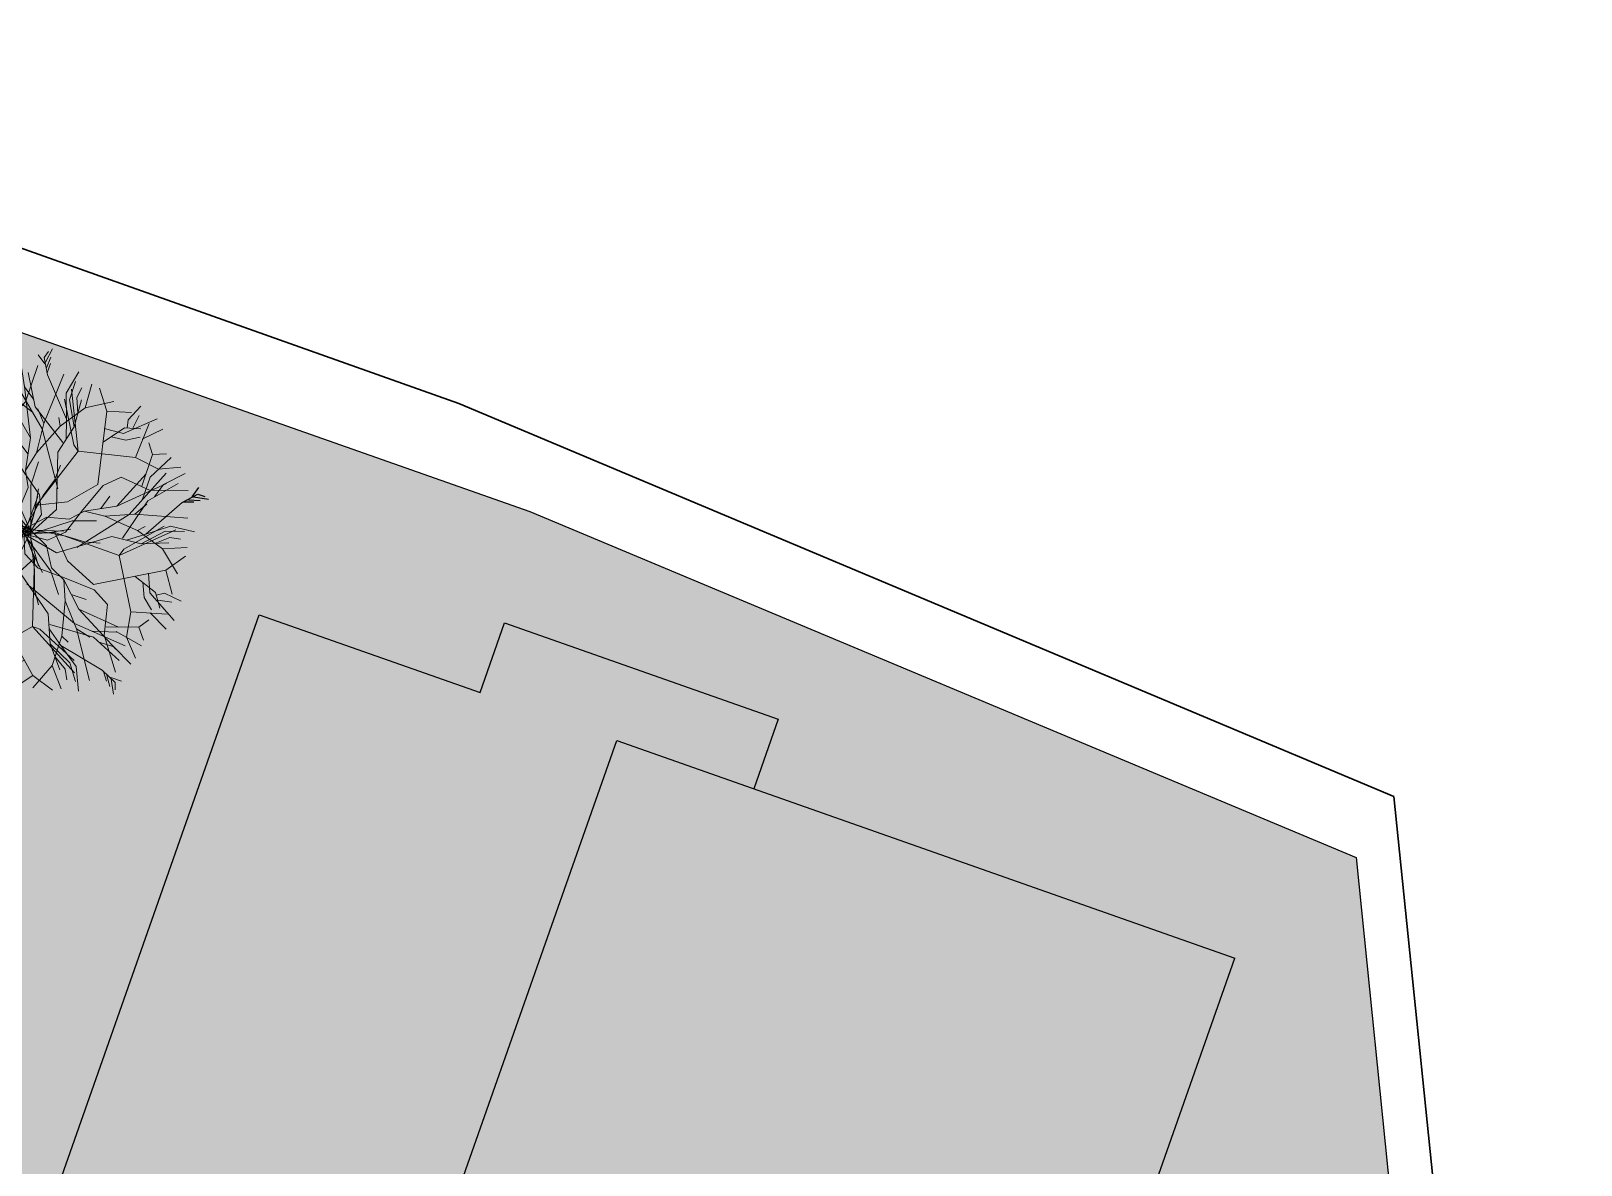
# Model space of a CAD drawing. Header units: millimetres. Extents: x -1042495 to -977915, y 3191218 to 3280168.
# Drawn here: x -994476 to -977915, y 3268051 to 3280168 of the extents above; entities that cross this region are included whole.
import ezdxf

# ---------------------------------------------------------------- set-up
doc = ezdxf.new("R2010")
doc.units = ezdxf.units.MM
for name, color, linetype in [('000 Граница', 6, 'Continuous'), ('000 Дом', 7, 'Continuous'), ('000 Привязки', 1, 'Continuous'), ('000 Штриховка', 7, 'Continuous'), ('p', 7, 'Continuous'), ('Trees', 92, 'Continuous')]:
    doc.layers.add(name, color=color, linetype=linetype)
doc.layers.add('деревья', color=118, linetype='Continuous', lineweight=0)
doc.layers.add('изгородь лиственная', color=99, linetype='Continuous', lineweight=35)

# ---------------------------------------------------------------- blocks, each defined once
blk = doc.blocks.new('й5')
at = {"layer": 'изгородь лиственная', "lineweight": 0}
h = blk.add_hatch(color=86, dxfattribs=at)
h.paths.add_polyline_path([(19.18847946937603, 141.2098872812967), (2.165456650225678, 154.3448736084429), (-24.04325981329021, 108.4796197972828), (3.52502605850168, 93.00273458332958), (14.9290094684402, 62.75882348800587), (20.70947005104972, 101.1386594050964), (23.08818225211871, 103.8715613790664)])
h.paths.add_polyline_path([(-95.47287169720221, 120.629043610028), (-99.53465272480389, 126.3097968920592), (-129.3019126696745, 127.3776968967395), (-93.94692618161207, 109.7002036527083), (-57.7950079174916, 49.44700654584449), (1.651542507970589, 36.77056902446202), (0.2175589384423802, 41.18391664897717), (-12.85363739315653, 60.60265625689863)])
h.paths.add_polyline_path([(-8.812998794062878, -47.00145999070446), (-0.2620902628113981, -15.83052867246442), (-27.49768264692102, -43.48279868880127), (-31.02846071857493, -44.29559087846792), (-49.82045220494911, -76.79511885890315), (-43.7690887007775, -97.42742778098182), (4.393128101815819, -75.72675501519916)])
h.paths.add_polyline_path([(7.183579986551194, -96.22703534809625), (9.138866937893908, -86.04944457060992), (4.393128101815819, -75.72675501519916), (-43.7690887007775, -97.42742778098182), (-28.13107022877375, -150.7457299820708), (-17.95098563501961, -166.7723407331468)])
h.paths.add_polyline_path([(66.39736538146099, -47.80714744716897), (25.75511885696324, -2.609888424482051), (24.32113528743503, -7.023236049000843), (23.48190649686148, -30.4163828346791), (55.03964587651717, -127.5411177939204), (54.98663275418221, -134.5243987259892), (78.4411560518929, -152.8851043748327), (60.2289409734949, -117.8025722697821)])
h.paths.add_polyline_path([(178.7901866982284, 6.115832692757976), (172.1650738183816, 8.324203652708093), (70.04208396958711, 8.324203652708093), (122.6448291810811, -10.8784222410759), (147.4111141569156, -15.00613640371375)])
h.paths.add_polyline_path([(99.84329009438807, 43.76518866426704), (44.29899751654011, 19.0788364074433), (48.05321524087049, 16.35123757132533), (70.04208396958711, 8.324203652708093), (172.1650738183816, 8.324203652708093), (178.7901866982284, 6.115832692757976), (203.5001017432805, 22.74863983742762), (164.5067470122012, 16.26889263711564)])
h.paths.add_polyline_path([(83.46107381838374, 59.01220365271001), (89.66139751288574, 90.01382212526369), (81.75074180480442, 91.65850359286924), (66.93514777740347, 77.78217757809398), (39.22634160640882, 35.66396674018324), (58.22142977017211, 38.82048841414144)])
h.paths.add_polyline_path([(79.14322222550982, 161.7017983939004), (83.29078028688673, 167.3202310129491), (75.10782434613793, 195.9605768055335), (69.22082086534647, 156.8733406921638), (23.08818225211871, 103.8715613790628), (29.40216808243713, 43.41729760341332), (33.1563858067675, 46.14489643953129), (47.58548284583958, 64.57706343465543)])
h.paths.add_polyline_path([(-3.993087671042304, 20.37128439741718), (-21.215793693671, 28.98263740873517), (-53.50348709637183, 27.48268717980318), (-76.74194847122999, 6.046309809447848), (-71.30881307809614, 0.06596779064784641), (-51.16644594067475, 2.58376368282552)])
at = {"layer": 'Trees', "color": 86}
for p, q in [((114.7031678128551, -488.1548860995026), (142.1878726513532, -539.6832175463969)), ((117.0469465503411, -494.1205969028961), (117.1941836191982, -527.2005648249724)), ((124.1552388083364, -509.3838740993197), (121.5829623168393, -546.9849954577439)), ((133.776739425608, -525.3665097202647), (125.7311958651408, -574.6127581038418)), ((163.7198891307344, -541.9217345044926), (133.9616865780408, -520.1415153900452)), ((142.1878726513532, -539.6832175463969), (135.036029791765, -562.7617781815752))]:
    blk.add_line(p, q, dxfattribs=at)
at = {"layer": 'изгородь лиственная', "color": 86, "lineweight": 0}
for p, q in [((-81.03732618161303, 505.0402036527121), (-92.31012618161913, 564.9418036527095)), ((-53.63412618161237, 465.8098036527081), (-27.86772618161922, 583.5538036527105)), ((-2.074926181623596, 505.0402036527121), (10.80827381838753, 579.409003652705)), ((234.7858738183859, 560.8234036527065), (246.0586738183774, 525.7114036527091)), ((249.2794738183729, 529.8298036527121), (284.7346738183842, 564.9418036527095)), ((250.889873818378, 546.356203652711), (270.2410738183826, 560.8234036527065)), ((-144.6349261816213, 464.5162036527145), (-93.94692618161207, 527.8762036527114)), ((-49.59492618161312, 500.9218036527127), (-71.34852618162404, 542.237803652708)), ((-66.51732618160895, 480.2506036527157), (-32.69892618161975, 521.5666036527145)), ((32.77307381837454, 451.8442036527158), (-30.58692618161149, 553.2202036527124)), ((58.11707381837186, 502.5322036527105), (20.10107381838316, 515.2042036527091)), ((58.11707381837186, 502.5322036527105), (83.46107381838374, 540.5482036527137)), ((113.9266738183796, 451.3426036527126), (102.6538738183881, 546.356203652711)), ((108.8050738183811, 489.8602036527118), (146.8210738183698, 553.2202036527124)), ((146.8210738183698, 426.5002036527112), (222.8530738183763, 527.8762036527114)), ((159.0442738183774, 474.0730036527057), (171.953873818391, 552.5602036527089)), ((172.1650738183816, 401.1562036527139), (184.837073818373, 515.2042036527091)), ((242.8378738183819, 488.5138036527096), (250.889873818378, 546.356203652711)), ((244.448273818387, 494.7178036527075), (263.7730738183745, 521.5666036527145)), ((247.6690738183825, 511.2442036527136), (271.8514738183876, 540.1522036527094)), ((-270.5686000020069, 391.9994646728192), (-302.7446454606252, 466.8262952966325)), ((-195.3229261816159, 413.8282036527125), (-246.0109261816106, 477.1882036527095)), ((-144.6349261816213, 464.5162036527145), (-220.6669261816132, 489.8602036527118)), ((-195.3229261816159, 413.8282036527125), (-157.3069261816127, 502.5322036527105)), ((32.77307381837454, 299.7802036527137), (-144.6349261816213, 464.5162036527145)), ((-103.5829261816107, 424.4938036527128), (-53.63412618161237, 465.8098036527081)), ((-60.07572618161794, 486.4546036527136), (-81.03732618161303, 505.0402036527121)), ((-69.73812618161901, 395.5594036527073), (-66.51732618160895, 480.2506036527157)), ((-68.12772618161398, 426.5530036527052), (-31.08852618161472, 459.6058036527102)), ((-31.08852618161472, 459.6058036527102), (-11.73732618161011, 502.9810036527051)), ((32.77307381837454, 451.8442036527158), (108.8050738183811, 489.8602036527118)), ((121.477073818387, 413.8282036527125), (58.11707381837186, 502.5322036527105)), ((126.4764927341021, 308.7181292588502), (161.7028409765771, 484.0228954847007)), ((172.1650738183816, 325.1242036527074), (134.1490738183784, 502.5322036527105)), ((175.1746738183865, 426.5530036527052), (159.0442738183774, 474.0730036527057)), ((182.819570253836, 340.3492341969322), (295.1248429933476, 474.4109178612271)), ((257.3314738183835, 331.5394036527068), (242.8378738183819, 488.5138036527096)), ((283.1242738183792, 412.0858036527097), (344.3458738183836, 465.8098036527081)), ((-408.2283162710373, 402.8345639454747), (-416.0075914420304, 425.7092594646238)), ((-393.0084168278845, 396.1960440757939), (-415.4456538890663, 440.7661477788388)), ((-375.8301018063794, 388.9211964113019), (-395.8504710146517, 420.8530887843408)), ((-361.1078433309449, 380.75109512778), (-380.6708779127657, 407.4268075724503)), ((-233.3389261816046, 274.4362036527127), (-326.1349261816213, 422.6722036527135)), ((-247.1676528347889, 387.6437925459068), (-283.6272154746111, 439.4626104802628)), ((-93.94692618161207, 312.4522036527087), (-271.3549261816079, 413.8282036527125)), ((-239.3359261293517, 411.7473688948921), (-255.6077757728926, 443.6826719493147)), ((-195.0446367840923, 384.0321273095251), (-239.3359261293517, 411.7473688948921)), ((-166.7209989660623, 348.180960902384), (-223.3682746021368, 419.8832937166626)), ((-195.3229261816159, 312.4522036527087), (-195.3229261816159, 413.8282036527125)), ((-93.94692618161207, 312.4522036527087), (32.77307381837454, 451.8442036527158)), ((58.11707381837186, 375.8122036527093), (146.8210738183698, 426.5002036527112)), ((126.4764927341021, 308.7181292588502), (97.29688073441503, 448.2452779920895)), ((159.0442738183774, 387.2962036527097), (113.9266738183796, 453.4018036527086)), ((257.3314738183835, 331.5394036527068), (283.1242738183792, 412.0858036527097)), ((262.0494316572294, 219.5271543356757), (303.6416501150961, 419.579095600322)), ((286.2130738183914, 388.4842036527116), (324.2290738183801, 439.1722036527135)), ((311.5570738183742, 388.4842036527116), (336.9010738183861, 413.8282036527125)), ((327.1368302314077, 347.2683665533732), (371.7323176929931, 415.0548360149332)), ((-426.9638507810014, 391.9893604680801), (-390.0868676066457, 391.8602256584782)), ((-355.7051296715945, 377.3023722808321), (-408.2283162710373, 402.8345639454747)), ((-326.3975142381823, 266.8217126846503), (-399.3166395177977, 370.4593485533587)), ((-201.9348349503998, 342.5788477235947), (-355.7051296715945, 377.3023722808321)), ((-201.9348349503998, 342.5788477235947), (-270.5686000020069, 391.9994646728192)), ((-119.2909261816094, 312.4522036527087), (-258.6829261816165, 375.8122036527093)), ((-166.7209989660623, 348.180960902384), (-247.1676528347889, 387.6437925459068)), ((45.44507381838048, 312.4522036527087), (58.11707381837186, 375.8122036527093)), ((222.8530738183763, 261.7642036527141), (172.1650738183816, 401.1562036527139)), ((182.819570253836, 340.3492341969322), (179.2079050174507, 392.4722502476216)), ((254.2177049517923, 243.6307306846575), (271.4021489443403, 395.7797173676699)), ((273.5410738183855, 299.7802036527137), (286.2130738183914, 388.4842036527116)), ((273.5410738183855, 299.7802036527137), (324.2290738183801, 375.8122036527093)), ((298.8850738183828, 337.7962036527097), (311.5570738183742, 388.4842036527116)), ((391.0074363402673, 314.7246672662804), (391.6158325729193, 394.8671230186701)), ((-398.4040451687906, 250.2456649247724), (-446.9153959831019, 305.9803462118434)), ((-367.8647591509362, 293.1474703646345), (-438.5212363661121, 329.6791082083037)), ((-294.4622111837525, 283.0935623281985), (-399.0124414014572, 330.3881206771657)), ((-195.3229261816159, 312.4522036527087), (-220.6669261816132, 325.1242036527074)), ((-148.3391185879882, 302.2359379971058), (-201.9348349503998, 342.5788477235947)), ((-169.9789261816186, 198.4042036527098), (-195.3229261816159, 312.4522036527087)), ((-129.9572382099141, 256.2909150918313), (-166.7209989660623, 348.180960902384)), ((-93.94692618161207, 312.4522036527087), (-119.2909261816094, 312.4522036527087)), ((-30.58692618161149, 97.02820365271327), (-93.94692618161207, 312.4522036527087)), ((70.7890738183778, 211.0762036527121), (45.44507381838048, 312.4522036527087)), ((77.66094380346476, 212.912220095579), (126.4764927341021, 308.7181292588502)), ((102.0687182687689, 260.8151746772128), (86.40526485789451, 309.0223273751799)), ((130.0881579704874, 256.5951132081573), (182.819570253836, 340.3492341969322)), ((130.0881579704874, 256.5951132081573), (230.7225248354662, 315.9414597316172)), ((159.4930738183757, 122.3722036527142), (172.1650738183816, 325.1242036527074)), ((230.7225248354662, 315.9414597316172), (327.1368302314077, 347.2683665533732)), ((230.7225248354662, 315.9414597316172), (234.942586304518, 343.9608994333212)), ((235.5250738183822, 268.1002036527134), (257.3314738183835, 331.5394036527068)), ((289.1562770099263, 95.09340923804484), (391.0074363402673, 314.7246672662804)), ((327.1368302314077, 347.2683665533732), (423.2469375110086, 338.5240454989289)), ((391.0074363402673, 314.7246672662804), (466.9298306236014, 286.0968313319026)), ((-360.1889692583645, 243.214002996101), (-454.0357594492089, 261.8537501959472)), ((-222.1514821368037, 259.5983822118797), (-402.6241066378425, 278.2651046264764)), ((-220.6669261816132, 211.0762036527121), (-376.5061261816154, 298.7506036527157)), ((-317.6859857705276, 293.8039048223836), (-367.8647591509362, 293.1474703646345)), ((-285.3351180477039, 266.3319644471594), (-362.1473848367023, 243.8503307909159)), ((-305.601405009249, 166.7957420523308), (-326.3975142381823, 266.8217126846503)), ((-146.2290878534695, 288.2262181462538), (-294.4622111837525, 283.0935623281985)), ((-233.3389261816046, 274.4362036527127), (-284.0269261816138, 287.108203652715)), ((-169.9789261816186, 198.4042036527098), (-233.3389261816046, 274.4362036527127)), ((-33.23873469764658, 184.8927803938786), (-222.1514821368037, 259.5983822118797)), ((19.18847946937603, 141.2098872813003), (-129.9572382099141, 256.2909150918313)), ((20.10107381838316, 185.7322036527112), (32.77307381837454, 299.7802036527137)), ((77.66094380346476, 212.912220095579), (130.0881579704874, 256.5951132081573)), ((197.509073818379, 236.4202036527131), (273.5410738183855, 299.7802036527137)), ((365.6296376755636, 263.314293403655), (420.3585167514539, 228.5775078221341)), ((438.0023244480981, 241.0834275229681), (449.2007898080628, 266.7623600455954)), ((449.2007898080628, 266.7623600455954), (502.6871100503777, 295.9940423327389)), ((455.0001945952827, 235.5862050480064), (487.5718135336938, 269.0424542204819)), ((-426.1192867541686, 205.9543755795239), (-454.4429245722131, 241.8055419866687)), ((-426.1192867541686, 205.9543755795239), (-449.9186649868207, 173.7148744087644)), ((-322.1774527691305, 238.8022729829499), (-426.1192867541686, 205.9543755795239)), ((-385.743860761635, 166.1873458196605), (-398.4040451687906, 250.2456649247724)), ((-220.6669261816132, 211.0762036527121), (-362.3821261816192, 226.4410036527079)), ((-144.6349261816213, 135.0442036527129), (-220.6669261816132, 211.0762036527121)), ((-62.74045282139559, 193.9412995646526), (-90.455694406759, 238.2325889099011)), ((69.22082086536102, 156.873340692171), (77.66094380346476, 212.912220095579)), ((96.13307381837512, 122.3722036527142), (70.7890738183778, 211.0762036527121)), ((76.74834945445764, 92.69853646699266), (262.0494316572294, 219.5271543356757)), ((79.14322222550982, 161.7017983938968), (126.7419786907994, 226.1808007354157)), ((134.1490738183784, 59.01220365271365), (197.509073818379, 236.4202036527131)), ((262.0494316572294, 219.5271543356757), (254.2177049517923, 243.6307306846575)), ((262.0494316572294, 219.5271543356757), (433.7777351038385, 142.0837694706752)), ((348.5700063816912, 222.1847544989105), (430.1114059500396, 245.2926117452334)), ((378.5443125928723, 230.2307222019299), (421.4251356727327, 205.218226595247)), ((420.3585167514539, 228.5775078221341), (540.301970689965, 240.4571021863449)), ((421.4251356727327, 205.218226595247), (468.657251939876, 200.2178156715199)), ((430.1114059500396, 245.2926117452334), (479.8557172998553, 225.8967481941618)), ((433.7777351038385, 142.0837694706752), (510.6127237361798, 233.6696171648873)), ((-447.1048874224507, 149.4833963725796), (-513.8526915295661, 184.7172707345817)), ((-385.743860761635, 166.1873458196605), (-501.7374829211767, 137.2553117689567)), ((-292.3328243694123, 2.594967194829223), (-385.743860761635, 166.1873458196605)), ((-249.2583274895005, 135.1646371142378), (-305.601405009249, 166.7957420523308)), ((-182.65092618161, 173.0602036527089), (-233.3389261816046, 173.0602036527089)), ((-144.6349261816213, 135.0442036527129), (-169.9789261816186, 198.4042036527098)), ((-95.47287169720221, 120.6290436100353), (-142.0872223794286, 185.8232586177728)), ((-43.16113605779537, 133.6823586921855), (-62.74045282139559, 193.9412995646526)), ((-30.58692618161149, 97.02820365271327), (20.10107381838316, 185.7322036527112)), ((20.70947005104972, 101.1386594050964), (69.22082086536102, 156.873340692171)), ((32.1528619928722, 17.0803402999918), (79.14322222550982, 161.7017983938968)), ((107.7228779114666, 115.9840775286466), (158.9821946750599, 153.2261511138968)), ((158.9821946750599, 153.2261511138968), (192.5412333688873, 193.271673334817)), ((473.6015133246838, 191.6646549832985), (548.3115729156707, 202.3932267238306)), ((489.8166145072319, 133.6436465325678), (490.1208126235724, 173.7148744087644)), ((-425.7272288819659, 88.32482294148576), (-529.7461718527484, 149.2150225486403)), ((-457.8725438384427, 103.0165351285978), (-503.8886269545183, 95.09497823531274)), ((-443.4423735644086, 80.53462424312966), (-472.2857642690942, 125.4651800733918)), ((-241.1224026677373, 119.1969855870302), (-452.6177358741988, 1.378174729496095)), ((-412.8599007064913, 107.8498213021703), (-448.1323176505393, 139.6575800947139)), ((-392.8705621427362, 62.4095718721328), (-412.8599007064913, 107.8498213021703)), ((-145.0122953881219, 127.9413066414672), (-249.2583274895005, 135.1646371142378)), ((-136.5721724500181, 71.90242723806296), (-241.1224026677373, 119.1969855870302)), ((-52.8180514612468, 124.6338395214225), (-145.0122953881219, 127.9413066414672)), ((-93.94692618161207, 109.7002036527156), (-144.6349261816213, 135.0442036527129)), ((27.54948853542737, 31.24806700542831), (-95.47287169720221, 120.6290436100353)), ((-55.93092618162336, 46.34020365271135), (-93.94692618161207, 109.7002036527156)), ((-16.26141351112165, 78.74200394340369), (-70.32417891037767, 133.684355598416)), ((3.52502605850168, 93.00273458333322), (-52.8180514612468, 124.6338395214225)), ((0.2175589384423802, 41.18391664897717), (-51.29706087957311, 117.7147071649742)), ((0.2175589384423802, 41.18391664897717), (-43.16113605779537, 133.6823586921855)), ((32.1528619928722, 17.0803402999918), (19.18847946937603, 141.2098872813003)), ((33.1563858067675, 46.14489643952766), (90.02259984170087, 118.7875261643094)), ((33.1563858067675, 46.14489643952766), (107.7228779114666, 115.9840775286466)), ((63.78396693096147, 73.423417819733), (99.33093522176205, 141.8182835139633)), ((83.46107381838374, 59.01220365271365), (96.13307381837512, 122.3722036527142)), ((425.0334140493942, 45.97366219106698), (489.8166145072319, 133.6436465325678)), ((433.7777351038385, 142.0837694706752), (493.4282797436172, 81.52063048187483)), ((458.3785267099738, 64.74710644547667), (545.2583433524414, 104.8289934391178)), ((489.8166145072319, 133.6436465325678), (533.8037057361507, 121.2876602417418)), ((-471.5056109390862, 74.38569131027543), (-531.9589047297777, 82.17523380363127)), ((-452.6177358741988, 1.378174729496095), (-497.2132233357843, 69.16464419105978)), ((-447.3521643205313, 88.5780913315939), (-471.5056109390862, 74.38569131027543)), ((-363.8915378670208, 51.300441341431), (-443.4423735644086, 80.53462424312966)), ((-401.8684059033403, 28.05334508077067), (-425.7272288819659, 88.32482294148576)), ((-94.5109405072435, 57.27634604800551), (-250.0480633095431, -49.00766730481701)), ((-67.87310863945459, -3.715768928941543), (-136.5721724500181, 71.90242723806296)), ((27.54948853542737, 31.24806700542831), (-94.5109405072435, 57.27634604800551)), ((20.10107381838316, 33.66820365270905), (-30.58692618161149, 97.02820365271327)), ((7.045761829984258, 46.14489643952766), (-16.26141351112165, 78.74200394340369)), ((32.1528619928722, 17.0803402999918), (3.52502605850168, 93.00273458333322)), ((8.049285643879557, 17.0803402999918), (20.70947005104972, 101.1386594050964)), ((20.10107381838316, 8.32420365271173), (134.1490738183784, 59.01220365271365)), ((20.10107381838316, 8.32420365271173), (83.46107381838374, 59.01220365271365)), ((32.1528619928722, 24.91206700543262), (76.74834945445764, 92.69853646699266)), ((39.98458869830938, 41.18391664897717), (63.78396693096147, 73.423417819733)), ((76.74834945445764, 92.69853646699266), (176.7743200867844, 71.90242723806296)), ((176.7743200867844, 71.90242723806296), (289.1562770099263, 95.09340923804484)), ((216.5413498466369, 31.52700124552939), (305.1239285371266, 86.9574844162671)), ((305.1239285371266, 86.9574844162671), (369.2987327623123, 94.485013005371)), ((326.6126982757996, 8.738132985872653), (450.2939062814694, 79.60585325638021)), ((356.3343502388161, -29.64453397593388), (513.311794623558, 61.33291748560805)), ((369.2987327623123, 94.485013005371), (444.9169289293204, 25.78594919480747)), ((411.408885790137, 2.04629293734979), (460.3369422883261, 65.38343424029154)), ((493.4282797436172, 81.52063048187483), (565.43481067424, 64.94458272200063)), ((-452.6177358741988, 1.378174729496095), (-500.216492339503, -63.10082761202648)), ((-420.074036587117, -62.49243137935264), (-492.6889637503918, 1.073976613159175)), ((-292.3328243694123, 2.594967194829223), (-443.5692167034285, -134.8031604263051)), ((-292.3328243694123, 2.594967194829223), (-300.1645510748494, -21.50860915415615)), ((-67.87310863945459, -3.715768928941543), (-292.3328243694123, 2.594967194829223)), ((-152.2567407979368, 20.91385871850434), (-281.6832396234531, -135.6675402079491)), ((-46.05507237932761, 4.257856772896048), (-115.0146672126721, -30.18076817669134)), ((12.65265910132439, 31.24806700543195), (-110.3697011313052, -58.1329095991714)), ((-5.242926181628718, 8.32420365271173), (-106.618926181618, -4.347796347290569)), ((-53.50348709637183, 27.48268717980318), (-100.9974240343436, -16.32821486674584)), ((-5.242926181628718, 8.32420365271173), (-93.94692618161207, -17.01979634728559)), ((8.049285643879557, 24.91206700542898), (-67.87310863945459, -3.715768928941543)), ((20.10107381838316, 8.32420365271173), (-55.93092618162336, 46.34020365271135)), ((27.54948853542737, 31.24806700542831), (-53.50348709637183, 27.48268717980318)), ((12.65265910132439, 31.24806700543195), (-49.82045220494911, -76.79511885890315)), ((-7.851067604118725, 16.35123757132897), (-46.05507237932761, 4.257856772896048)), ((32.1528619928722, 17.0803402999918), (-27.49768264692102, -43.48279868880127)), ((12.65265910132439, 31.24806700543195), (-8.812998794062878, -47.00145999070082)), ((33.1563858067675, 46.14489643952766), (-7.851067604118725, 16.35123757132897)), ((-5.242926181628718, 8.32420365271173), (45.44507381838048, 8.32420365271173)), ((0.2175589384423802, 41.18391664897717), (15.88101234933129, -7.023236048997205)), ((48.05321524087049, 16.35123757132897), (7.045761829984258, 46.14489643952766)), ((8.049285643879557, 17.0803402999918), (32.1528619928722, 24.91206700543262)), ((32.1528619928722, 17.0803402999918), (8.049285643879557, 24.91206700542898)), ((8.049285643879557, 17.0803402999918), (55.03964587651717, -127.5411177939168)), ((8.049285643879557, 17.0803402999918), (91.49920851632487, -75.72229985956801)), ((8.049285643879557, 17.0803402999918), (75.83575510545052, -27.51514716159363)), ((12.65265910132439, 31.24806700543195), (96.50908336878638, 45.18296524956895)), ((12.65265910132439, 31.24806700543195), (27.54948853542737, 10.74434029998883)), ((27.54948853542737, 31.24806700542831), (12.65265910132439, 10.74434029998883)), ((12.65265910132439, 10.74434029998883), (16.41803892694588, -70.30863533180309)), ((20.10107381838316, 8.32420365271173), (20.10107381838316, 33.66820365270905)), ((20.10107381838316, 8.32420365271173), (172.1650738183816, 8.32420365271173)), ((24.32113528743503, -7.023236048993567), (39.98458869830938, 41.18391664897717)), ((27.54948853542737, 31.24806700542831), (66.71542450059496, -44.19801135502712)), ((27.54948853542737, 10.74434029998883), (105.7990155315492, -10.72131759541298)), ((45.44507381838048, 8.32420365271173), (83.46107381838374, -4.347796347290569)), ((48.05321524087049, 16.35123757132897), (137.5165367796726, -32.9842168123505)), ((48.05321524087049, 16.35123757132897), (134.7130881439953, -15.28393874258472)), ((96.50908336878638, 45.18296524956895), (164.5067470122012, 16.26889263711564)), ((140.0105593306362, -19.98761857248974), (216.5413498466369, 31.52700124552939)), ((164.5067470122012, 16.26889263711564), (220.4110298571759, 25.55882479988213)), ((172.1650738183816, 8.32420365271173), (248.1970738183882, -17.01979634728559)), ((220.4110298571759, 25.55882479988213), (326.6126982757996, 8.738132985872653)), ((220.4110298571759, 25.55882479988213), (278.1568301478692, -10.80366252961176)), ((273.5118640664878, 17.14847889287557), (314.5193174773594, 46.94213776107426)), ((326.6126982757996, 8.738132985872653), (504.2229787891847, 29.40803690329994)), ((428.6450792857795, -6.149353859615076), (541.0270362089213, 17.04162814036317)), ((444.9169289293204, 25.78594919480747), (564.8264144415734, -15.19787303039629)), ((453.7288889650954, -1.163610748324572), (493.9385268933693, 28.86179885482488)), ((493.9385268933693, 28.86179885482488), (572.5735756897193, 40.83791829296752)), ((-300.1645510748494, -21.50860915415615), (-403.4979888272355, -134.4989623099682)), ((-250.0480633095431, -49.00766730481701), (-348.8013170111226, -55.5764957661122)), ((-169.9789261816186, -4.347796347290569), (-220.6669261816132, -17.01979634728559)), ((-106.618926181618, -4.347796347290569), (-169.9789261816186, -4.347796347290569)), ((-100.9974240343436, -16.32821486674584), (-132.6326003482536, -102.9880877698779)), ((-27.49768264692102, -43.48279868880127), (-99.50421357754385, -60.05884644867911)), ((-8.812998794062878, -47.00145999070082), (18.17721143846575, -105.7091914713528)), ((24.32113528743503, -7.023236048993567), (5.046016640175367, -107.3534047976464)), ((15.88101234933129, -7.023236048997205), (15.57681423299073, -47.09446392519021)), ((15.57681423299073, -47.09446392519021), (27.02020617481321, -123.3210563248613)), ((24.32113528743503, -7.023236048993567), (21.01366816737573, -99.21747997586863)), ((66.71542450059496, -44.19801135502712), (60.2289409734949, -117.8025722697748)), ((75.83575510545052, -27.51514716159363), (140.0105593306362, -19.98761857248974)), ((83.46107381838374, -4.347796347290569), (159.4930738183757, -17.01979634728559)), ((105.7990155315492, -10.72131759541298), (283.681382484996, -147.7609210063856)), ((105.7990155315492, -10.72131759541298), (116.9304651400307, -112.2780199326407)), ((137.5165367796726, -32.9842168123505), (188.7758535432658, -70.22629039760068)), ((159.5898760942218, -80.24655944494953), (356.3343502388161, -29.64453397593388)), ((278.1568301478692, -10.80366252961176), (365.6962893067684, -88.17360326998096)), ((278.1568301478692, -10.80366252961176), (374.1066352137714, -35.07276906068364)), ((311.7388627772452, -97.43100343749757), (428.6450792857795, -6.149353859615076)), ((374.1066352137714, -35.07276906068364), (422.5625033417018, -15.53097354519923)), ((374.1066352137714, -35.07276906068364), (536.3111108826124, -100.4540919671126)), ((388.7534329518967, -108.6601878430229), (533.5661902537395, -46.36819783663304)), ((533.5661902537395, -46.36819783663304), (591.065786530613, -36.15182031040968)), ((539.9641858485847, -45.98263781737842), (571.4706036561838, -56.06487930490039)), ((556.6770081949653, -43.93886218921762), (591.6429225328029, -58.00462801548201)), ((599.8485016857303, -16.36539551098031), (569.9384920597658, -37.936670114359)), ((574.8506051519653, -39.7271773524044), (619.2003608910891, -62.59687164246498)), ((591.065786530613, -36.15182031040968), (610.8047610246867, -50.08529450752394)), ((-420.074036587117, -62.49243137935264), (-495.9964308704366, -91.12026731372316)), ((-354.3550645236974, -90.79799211942372), (-434.8967331214808, -226.3120737338613)), ((-348.8013170111226, -55.5764957661122), (-434.4992587242887, -87.2940170142283)), ((-391.6502878676984, -71.43525639016661), (-431.6958100886259, -104.9942950839977)), ((-354.3550645236974, -90.79799211942372), (-422.5658641014597, -140.8007710998172)), ((-323.6597311911755, -93.81933820111226), (-420.074036587117, -62.49243137935264)), ((-348.8013170111226, -55.5764957661122), (-411.1920833831828, -119.8911245180971)), ((-299.4246901603328, -52.29208153546642), (-354.3550645236974, -90.79799211942372)), ((-323.6597311911755, -93.81933820111226), (-343.5432460711017, -114.0070511973754)), ((-285.4486194490892, -54.61456457615714), (-326.3737279257621, -197.1787203242675)), ((-207.3619109152933, -104.9585320265978), (-323.6597311911755, -93.81933820111226)), ((-139.2712433373963, -100.434272441209), (-235.0771525006712, -149.2498213718536)), ((-139.2712433373963, -100.434272441209), (-207.3619109152933, -104.9585320265978)), ((-110.3697011313052, -58.1329095991714), (-186.777710681723, -82.31967119603723)), ((-99.50421357754385, -60.05884644867911), (-139.2712433373963, -100.434272441209)), ((16.41803892694588, -70.30863533180309), (-76.7283175032644, -112.2780199326407)), ((16.41803892694588, -70.30863533180309), (-58.94569449929986, -281.8323859132834)), ((-49.82045220494911, -76.79511885890315), (3.198037070163991, -257.5632793822224)), ((91.49920851632487, -75.72229985956801), (279.8035597228154, -81.15915379395665)), ((188.7758535432658, -70.22629039760068), (237.2317216711963, -89.76808591308873)), ((279.8035597228154, -81.15915379395665), (363.5576807116013, -133.8905660773089)), ((365.6962893067684, -88.17360326998096), (393.6484307292558, -83.52863718859953)), ((365.6962893067684, -88.17360326998096), (425.2836070431658, -170.1885100917389)), ((-422.5658641014597, -140.8007710998172), (-503.673353818449, -148.2792465038619)), ((-411.1920833831828, -119.8911245180971), (-471.7413323095388, -138.5533337778252)), ((-299.2519567258423, -141.7222927827352), (-468.9083114854002, -184.1690900907015)), ((-431.6958100886259, -104.9942950839977), (-467.0963662281574, -110.6011923553342)), ((-235.0771525006712, -149.2498213718536), (-366.6174231227342, -270.3688284544442)), ((-281.6832396234531, -135.6675402079491), (-355.2054556040093, -301.5388712971726)), ((-299.2519567258423, -141.7222927827352), (-326.9671983112203, -186.013582127991)), ((-207.3619109152933, -104.9585320265978), (-299.2519567258423, -141.7222927827352)), ((-235.0771525006712, -149.2498213718536), (-293.482350823484, -279.2810014747447)), ((-187.174197919041, -124.8420469065313), (-202.8376513299154, -173.0491996044948)), ((-132.6326003482536, -102.9880877698779), (-171.7161913792079, -199.8998240257315)), ((-76.7283175032644, -112.2780199326407), (-154.0159133094421, -197.0963753900687)), ((-33.08210532512749, -142.9512650565994), (75.84066679494572, -314.4294934171558)), ((5.046016640175367, -107.3534047976464), (-14.53330012342485, -167.6123456701062)), ((18.17721143846575, -105.7091914713528), (90.81984116326203, -162.5754055062826)), ((55.03964587651717, -127.5411177939168), (54.43124964385061, -207.6835735463064)), ((60.2289409734949, -117.8025722697748), (86.3395649502636, -168.0999578434166)), ((116.9304651400307, -112.2780199326407), (173.7143342407653, -211.9932048241717)), ((283.681382484996, -147.7609210063856), (263.0953108453687, -335.0155650568013)), ((283.681382484996, -147.7609210063856), (486.7947871594806, -125.4980217894408)), ((283.681382484996, -147.7609210063856), (304.1851091904391, -132.8640915722863)), ((304.1851091904391, -132.8640915722863), (454.1976796555973, -102.1908464483349)), ((321.6806202172011, -107.5248599356346), (388.7534329518967, -108.6601878430229)), ((363.5576807116013, -133.8905660773089), (451.836061285765, -118.5313107827715)), ((363.5576807116013, -133.8905660773089), (451.5318631694245, -158.6025386589645)), ((388.7534329518967, -108.6601878430229), (473.3280250685348, -108.3003919207986)), ((407.5447719405056, -146.2465523681421), (459.6677879912022, -142.6348871317496)), ((451.836061285765, -118.5313107827715), (511.7908040418843, -139.0232218953643)), ((459.6677879912022, -142.6348871317496), (491.6030910456175, -158.9067367752941)), ((473.3280250685348, -108.3003919207986), (543.3411001727945, -149.9239645330126)), ((-326.3737279257621, -197.1787203242675), (-403.6613237319398, -281.9970757816918)), ((-307.6120741491904, -193.6779575205073), (-309.9670657777315, -273.6779712426905)), ((-171.7161913792079, -199.8998240257315), (-219.2101283171796, -243.7107260722805)), ((-154.0159133094421, -197.0963753900687), (-107.3192176930315, -434.6484050141189)), ((-14.53330012342485, -167.6123456701062), (-18.14496535981016, -219.7353617207991)), ((86.3395649502636, -168.0999578434166), (69.60121807045653, -234.2561040411128)), ((86.3395649502636, -168.0999578434166), (103.1602567642985, -274.3016262620331)), ((90.81984116326203, -162.5754055062826), (170.910885605088, -229.6934828939338)), ((425.2836070431658, -170.1885100917389), (446.6669200043543, -264.296797711926)), ((425.2836070431658, -170.1885100917389), (503.5331340392877, -191.654167987137)), ((-452.1658499234181, -241.8616455119263), (-488.7215185614623, -251.0346507002796)), ((-434.8967331214808, -226.3120737338613), (-475.4098476374056, -268.3747114778344)), ((-439.8461937944521, -230.3846457966683), (-471.2616140891041, -240.7469488317474)), ((-320.7668306544219, -232.5792764638099), (-441.8653285071341, -269.9036949832589)), ((-343.7364099674596, -215.9561646317052), (-358.6181974303181, -263.881863437975)), ((-219.2101283171796, -243.7107260722805), (-320.7668306544219, -232.5792764638099)), ((-292.8146892319346, -237.2242425451877), (-293.6942754876945, -346.2293595994743)), ((69.60121807045653, -234.2561040411128), (23.06921232245804, -341.4197036496807)), ((69.60121807045653, -234.2561040411128), (76.17004653175536, -333.0093577426778)), ((94.74991085728107, -221.2007920527249), (135.7573642681527, -250.9944509209199)), ((170.910885605088, -229.6934828939338), (197.9010958376311, -288.4012143745858)), ((173.7143342407653, -211.9932048241717), (414.0698125004856, -240.9896223708238)), ((312.9452383909083, -229.2256337769977), (360.1197948143672, -299.635392591601)), ((357.3334703660512, -232.7405807922587), (341.2089778011432, -295.5250949415531)), ((414.0698125004856, -240.9896223708238), (410.3044326748641, -322.0425980026193)), ((414.0698125004856, -240.9896223708238), (490.4778220509033, -216.8028607739507)), ((-464.393032476175, -255.9511423922922), (-513.7152075936319, -263.5173034216969)), ((-475.4098476374056, -268.3747114778344), (-499.5689041009027, -268.70457216469)), ((-470.8850447619479, -289.5446158417653), (-459.3666157576517, -254.5124255432347)), ((-358.6181974303181, -263.881863437975), (-415.195901874642, -319.791269585894)), ((-308.7566983862198, -272.0120434478777), (-355.4844044592319, -355.5056461366585)), ((-58.94569449929986, -281.8323859132834), (-243.3968899140455, -320.1187356227019)), ((-58.94569449929986, -281.8323859132834), (24.9930747023609, -468.125098773744)), ((-58.94569449929986, -281.8323859132834), (-38.4419677938713, -296.7292153473827)), ((-38.4419677938713, -296.7292153473827), (37.08645550078654, -429.9210939985314)), ((3.198037070163991, -257.5632793822224), (-21.07106946090062, -353.5130844481282)), ((-2.40886020117614, -292.9638355217648), (120.5311550972547, -375.9406735334742)), ((103.1602567642985, -274.3016262620331), (208.7790590811055, -370.0301151628846)), ((103.1602567642985, -274.3016262620331), (177.703098630489, -436.8316893227202)), ((197.9010958376311, -288.4012143745858), (155.9317112368008, -381.5475708048143)), ((329.8599784186081, -255.2465522641469), (319.322584547539, -303.7579246925416)), ((319.322584547539, -303.7579246925416), (329.162437761217, -350.2235486011159)), ((341.2089778011432, -295.5250949415531), (389.5717090631952, -405.9271018519103)), ((360.1197948143672, -299.635392591601), (357.0450699755311, -352.9386955073169)), ((-327.253314181522, -306.183837378554), (-395.2509778249223, -335.0979099910037)), ((-293.6942754876945, -346.2293595994743), (-336.5432463442703, -362.088120223536)), ((-243.3968899140455, -320.1187356227019), (-327.253314181522, -306.183837378554)), ((-293.6942754876945, -346.2293595994743), (-270.3871001465886, -378.826467103343)), ((-243.3968899140455, -320.1187356227019), (-251.7248908868642, -439.3757160297027)), ((-127.3802116320439, -334.8379474524991), (-179.766131926488, -401.4614287859295)), ((23.06921232245804, -341.4197036496807), (-36.51810541395389, -423.4346104714423)), ((-21.07106946090062, -353.5130844481282), (20.81597020573099, -432.7245426342088)), ((-21.07106946090062, -353.5130844481282), (-17.3880345694779, -444.8179234326344)), ((-8.936516195375589, -305.5381819151771), (10.7103617957182, -369.6790531503102)), ((23.06921232245804, -341.4197036496807), (36.12452431084239, -366.5683964365053)), ((76.17004653175536, -333.0093577426778), (64.11265288294817, -507.4789211925781)), ((75.84066679494572, -314.4294934171558), (210.8740628918167, -435.6103362040812)), ((76.17004653175536, -333.0093577426778), (109.7290852255828, -373.0548799636017)), ((263.0953108453687, -335.0155650568013), (223.9293748802011, -410.4616434172603)), ((263.0953108453687, -335.0155650568013), (373.9419453453593, -379.7883982933054)), ((358.5550506486325, -308.440811505865), (386.4376828629174, -311.155958412066)), ((358.5795121359552, -326.3054818391138), (400.4634797085018, -346.9443827144314)), ((386.4376828629174, -311.155958412066), (430.7668467058393, -352.9913852102727)), ((-246.4720899750246, -383.6383441273538), (-300.6077015876363, -436.2314122162861)), ((-181.700770397103, -382.2060212112228), (-271.7544126269058, -462.3178082722407)), ((-196.2939242402645, -363.9349085940376), (-237.4446767770569, -387.651832554282)), ((-179.766131926488, -401.4614287859295), (-231.4107277327712, -415.0088181494029)), ((-146.9006335952436, -358.9657271990654), (-196.2939242402645, -363.9349085940376)), ((-188.6241155026801, -402.6942927378623), (-182.5901664583944, -430.0512783329686)), ((-117.0064068647625, -378.1398430813351), (-181.700770397103, -382.2060212112228)), ((-19.22955201519653, -399.1655039403813), (0.3122435002878774, -447.6213720683081)), ((10.7103617957182, -369.6790531503102), (37.18753430845391, -450.0030870413684)), ((10.7103617957182, -369.6790531503102), (114.7031678128551, -488.1548860995026)), ((120.5311550972547, -375.9406735334742), (177.3150241979893, -475.6558584249979)), ((122.9994016802666, -357.0154852531596), (198.3562035996292, -383.9765791776808)), ((133.024202046392, -398.2561148315181), (174.0055249614088, -427.2193911706308)), ((155.9317112368008, -381.5475708048143), (154.0078488568834, -508.2529659288703)), ((168.9870232251851, -356.398878017997), (272.3852430081315, -390.9198479017759)), ((197.145836208103, -382.3106513828716), (262.1133158295124, -452.5522828875655)), ((272.3852430081315, -390.9198479017759), (310.5892477833404, -378.826467103343)), ((272.3852430081315, -390.9198479017759), (274.2267604538356, -436.5722673940363)), ((322.5557593463018, -357.5688926176845), (355.8459154750453, -425.3070706312828)), ((-205.6068676192808, -408.2380437266584), (-212.2927710141666, -454.4498351305192)), ((-182.5901664583944, -430.0512783329686), (-208.6795567529334, -485.1386763152659)), ((-107.3192176930315, -434.6484050141189), (-185.5687446891679, -456.1140629095134)), ((-36.51810541395389, -423.4346104714423), (-119.4125984914572, -472.8524097893278)), ((-107.3192176930315, -434.6484050141189), (-60.70486701081973, -499.8426200218564)), ((-36.51810541395389, -423.4346104714423), (-32.7527255883324, -504.4875861032378)), ((0.3122435002878774, -447.6213720683081), (-5.294653771052253, -483.0219282078469)), ((37.18753430845391, -450.0030870413684), (19.23639437979728, -529.451869648914)), ((20.81597020573099, -432.7245426342088), (19.85403901577229, -496.0772401962349)), ((174.0055249614088, -427.2193911706308), (209.6950578245451, -498.3049423045377)), ((223.9293748802011, -410.4616434172603), (230.4158584073011, -484.0662043320044))]:
    blk.add_line(p, q, dxfattribs=at)

msp = doc.modelspace()

# ---------------------------------------------------------------- hatches: boundary and pattern name
at = {"layer": '000 Привязки', "true_color": 0x999b37}
h = msp.add_hatch(color=55, dxfattribs=at)
h.dxf.hatch_style = 1
h.paths.add_polyline_path([(-993493.2382017627, 3267552.188399731), (-994194.1245987155, 3267798.860308155), (-992036.2381236292, 3273930.216272339), (-989678.0242912509, 3273100.259935603), (-989415.7580892779, 3273845.455506667), (-986491.5729367472, 3272816.309649155), (-986753.839139178, 3272071.114078144), (-981612.9329845645, 3270261.809264168), (-983272.8456580378, 3265545.381599411), (-986055.5379802743, 3266524.730076706), (-986553.5117823817, 3265109.801777229), (-989437.3907472824, 3266124.762163148), (-989935.3474299647, 3264709.882506236), (-979266.3598758022, 3260949.558505505), (-980318.0226566531, 3271335.582340404), (-989147.2214710452, 3275033.696493968), (-1001307.873298857, 3279313.550128862), (-1021564.11379768, 3257304.459940832), (-1018434.951940914, 3254428.589344897), (-1015529.942206061, 3251752.090749509), (-1014511.886433927, 3252854.231504428), (-1014291.516156889, 3252650.673808604), (-1013682.505632613, 3253316.394571229), (-1012328.107329581, 3254787.994121358), (-1003276.393269716, 3264622.987491981, -0.2998431241994589), (-1001140.828650165, 3265155.160254235), (-998749.7057693125, 3264313.621815084, 0.1960082871574546), (-997241.4451600302, 3264387.138816134), (-994090.7896442201, 3265854.32308312)])
at = {"layer": '000 Привязки', "linetype": 'ByBlock', "true_color": 0x636466}
h = msp.add_hatch(color=251, dxfattribs=at)
h.dxf.hatch_style = 1
h.paths.add_polyline_path([(-981612.9329845645, 3270261.809264168), (-988215.9317152239, 3272585.687006876), (-989875.8443886973, 3267869.259342119), (-983272.8456580378, 3265545.381599411)])
at = {"layer": '000 Штриховка', "true_color": 0xcd6928}
h = msp.add_hatch(color=32, dxfattribs=at)
h.dxf.hatch_style = 1
h.paths.add_polyline_path([(-988215.9317152239, 3272585.687006876), (-986753.839139178, 3272071.114078144), (-986491.5729367472, 3272816.309649155), (-989415.7580892779, 3273845.455506667), (-989678.0242912509, 3273100.259935603), (-992036.2381236292, 3273930.216272339), (-994194.1245987155, 3267798.860308155), (-986553.5117823817, 3265109.801777229), (-986055.5379802743, 3266524.730076706), (-989875.8443886973, 3267869.259342119)])

# ---------------------------------------------------------------- linework, layer by layer
at = {"layer": '000 Граница'}
msp.add_lwpolyline([(-1033142.18717787, 3244724.491745695), (-1001307.873298857, 3279313.550128862), (-989147.2214710452, 3275033.696493968), (-980318.0226566531, 3271335.582340404), (-978370.3115422465, 3252100.353685305), (-985642.9988891818, 3228982.245658085), (-1025266.522774909, 3230353.979917452), (-1023687.257262442, 3222587.872756049), (-1023919.598242972, 3215467.274630293), (-1025057.144647811, 3210444.437963888), (-1026565.012326453, 3205550.683263883), (-1027258.090718482, 3202758.955780372), (-999185.7569582202, 3193788.550144956), (-989700.4723121859, 3215862.14240329), (-985642.9988891818, 3228982.245658085)], dxfattribs=at)
msp.add_lwpolyline([(-1033142.18717787, 3244724.491745695), (-1001307.873298857, 3279313.550128862), (-989147.2214710452, 3275033.696493968), (-980318.0226566531, 3271335.582340404), (-978370.3115422465, 3252100.353685305), (-985642.9988891818, 3228982.245658085), (-1025266.522774909, 3230353.979917452), (-1023687.257262442, 3222587.872756049), (-1023919.598242972, 3215467.274630293), (-1025057.144647811, 3210444.437963888), (-1026565.012326453, 3205550.683263883), (-1027258.090718482, 3202758.955780372), (-999185.7569582202, 3193788.550144956), (-989700.4723121859, 3215862.14240329), (-985642.9988891818, 3228982.245658085)], dxfattribs=at)
at = {"layer": '000 Дом'}
for p, q in [((-994194.1245987155, 3267798.860308155), (-992036.2381236292, 3273930.216272339)), ((-992036.2381236292, 3273930.216272339), (-989678.0242912509, 3273100.259935603)), ((-992036.2381236292, 3273930.216272339), (-989678.0242912509, 3273100.259935603)), ((-989678.0242912509, 3273100.259935603), (-989415.7580892779, 3273845.455506667)), ((-989678.0242912509, 3273100.259935603), (-989415.7580892779, 3273845.455506667)), ((-989415.7580892779, 3273845.455506667), (-986491.5729367472, 3272816.309649155)), ((-986491.5729367472, 3272816.309649155), (-986753.839139197, 3272071.11407809)), ((-989875.8443886973, 3267869.259342119), (-988215.9317152239, 3272585.687006876)), ((-988215.9317152239, 3272585.687006876), (-981612.9329845645, 3270261.809264168)), ((-983272.8456580378, 3265545.381599411), (-981612.9329845645, 3270261.809264168))]:
    msp.add_line(p, q, dxfattribs=at)
at = {"layer": 'p', "color": 5, "linetype": 'Continuous', "lineweight": 30}
msp.add_lwpolyline([(-985234.7608315684, 3228968.112787709), (-1025674.760831568, 3230368.112787709), (-1026264.760831568, 3233058.112787709), (-1027264.760831568, 3235898.112787709), (-1028454.760831568, 3238328.112787709), (-1030514.760831568, 3241528.112787709), (-1032294.760831568, 3243608.112787709), (-1033584.760831568, 3244918.112787709), (-1001124.760831568, 3280168.112787709), (-989904.7608315684, 3276188.112787709), (-979914.7608315684, 3271988.112787709), (-978784.7608315684, 3260958.112787709), (-977914.7608315684, 3252418.112787709)], close=True, dxfattribs=at)

# ---------------------------------------------------------------- block references
at = {"layer": 'деревья', "xscale": 3.257210879999998, "yscale": 3.257210879999998, "zscale": 3.257210879999998, "rotation": 90}
msp.add_blockref('й5', (-994451.7240661372, 3274755.428311062), dxfattribs=at)

doc.saveas('drawing.dxf')
